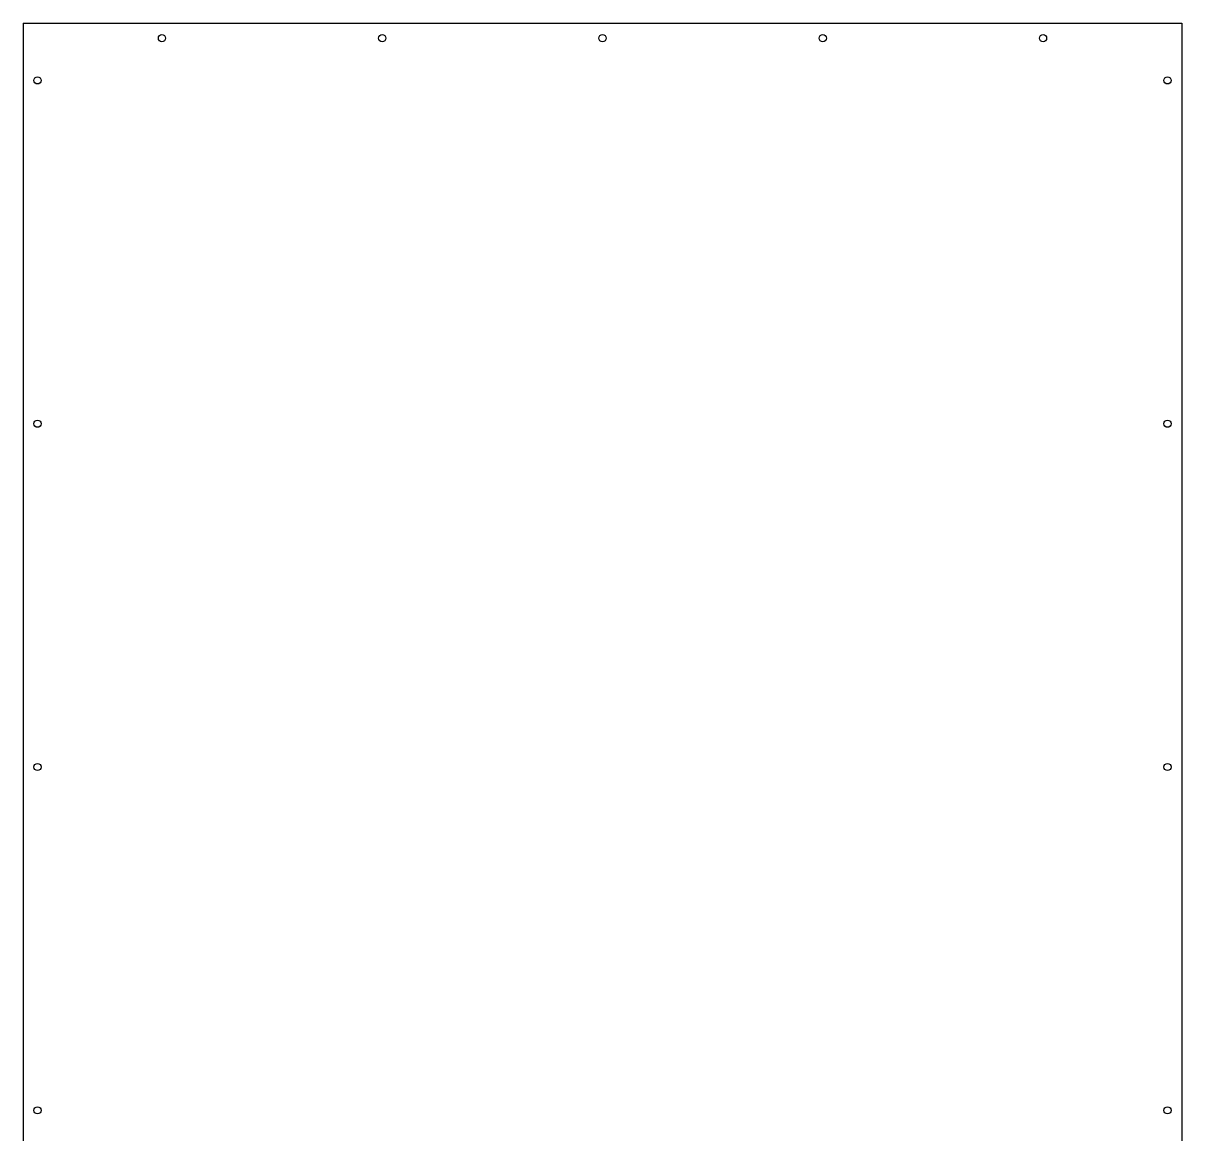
# Model space of a CAD drawing. Extents: x 375 to 395.3, y 512.5 to 558.5.
# Drawn here: x 375 to 395.25, y 539.09 to 558.5 of the extents above; entities that cross this region are included whole.
import ezdxf

# ---------------------------------------------------------------- set-up
doc = ezdxf.new("R2010")
doc.units = 0
doc.header["$LTSCALE"] = 2.6966
doc.header["$MEASUREMENT"] = 0
doc.layers.add('Z0_CUT500', color=5, linetype='Continuous')

msp = doc.modelspace()

# ---------------------------------------------------------------- linework, layer by layer
at = {"layer": 'Z0_CUT500', "color": 5, "linetype": 'Continuous', "lineweight": 25}
for p, q in [((375, 558.5), (375, 516.102)), ((375, 558.5), (395.25, 558.5)), ((395.25, 558.5), (395.25, 516.665))]:
    msp.add_line(p, q, dxfattribs=at)
for centre in [(377.425, 558.238), (381.275, 558.238), (385.125, 558.238), (388.975, 558.238), (392.825, 558.238), (375.25, 557.5), (395, 557.5), (375.25, 551.5), (395, 551.5), (375.25, 545.5), (395, 545.5), (375.25, 539.5), (395, 539.5)]:
    msp.add_circle(centre, 0.0625, dxfattribs=at)

doc.saveas('drawing.dxf')
